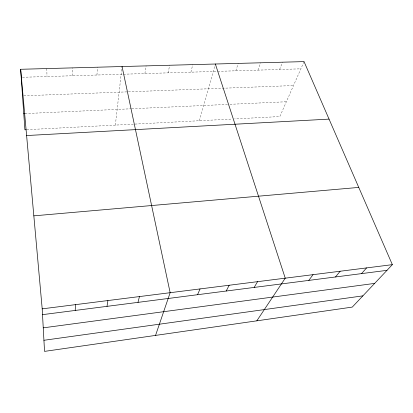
<?xml version="1.0" encoding="UTF-8"?>
<svg xmlns="http://www.w3.org/2000/svg" width="413" height="413" viewBox="0 0 413 413"><rect width="100%" height="100%" fill="white"/><g stroke="black" fill="none" stroke-linecap="round" stroke-linejoin="round"><path stroke-width="0.31" stroke-dasharray="2.06 1.55" d="M72.234 75.77L72.425 67.882M96.952 75.016L97.499 67.205M115.366 125.098L121.98 67.133M144.891 73.566L146.099 65.889M168.137 72.858L169.655 65.254M190.92 72.167L192.742 64.629M199.36 120.741L215.204 64.588M235.818 70.804L238.213 63.395M257.934 70.133L260.598 62.791M279.611 69.477L282.538 62.198M304.045 61.614L279.838 116.564L234.62 118.908M26.788 129.697L134.406 124.112M135.041 124.081L232.08 119.042M25.033 113.585L131.138 108.784M131.773 108.753L227.449 104.422M229.974 104.308L286.359 101.758M23.794 95.79L293.498 85.558M22.503 77.277L217.124 71.372M217.77 71.351L300.865 68.832M46.814 68.573L46.994 76.534"/><path stroke-width="0.62" d="M75.202 310.447L75.507 304.644M107.013 306.353L107.907 300.556M137.994 302.373L139.444 296.575M155.551 335.408L170.146 292.703L122.052 66.539M197.564 294.706L200.047 288.93M226.221 291.02L229.174 285.249M254.165 287.427L257.567 281.666M256.824 320.834L285.249 278.176L215.369 64.015M308.8 280.401L313.049 274.666M335.506 276.968L340.147 271.243M361.556 273.618L366.574 267.908M392.35 264.656L352.274 307.096L44.537 351.386L42.203 308.847L20.65 69.281L304.045 61.614L392.35 264.656L42.203 308.847M43.928 340.286L362.882 295.863M43.246 327.845L374.653 283.401M42.518 314.649L386.976 270.345M33.835 215.849L358.758 187.419M26.613 135.541L329.053 119.12M26.158 129.728L24.904 129.796L20.65 69.281M23.768 113.642L25.033 113.585"/></g></svg>
